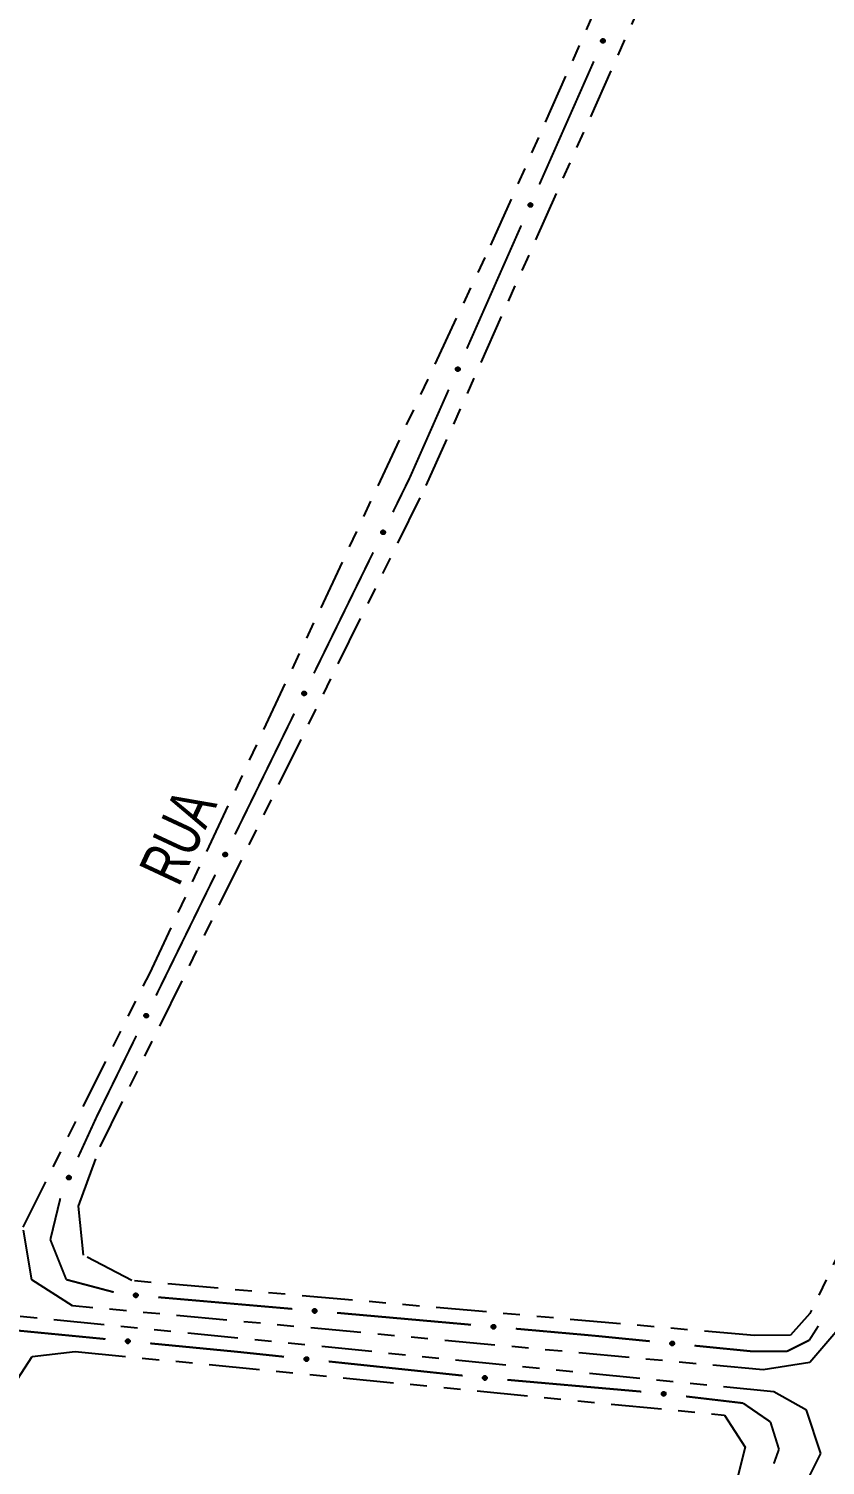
# Model space of a CAD drawing. Extents: x 203665 to 205970, y 4870865 to 4873745.
# Drawn here: x 204436.3 to 204507.3, y 4872193.6 to 4872321.7 of the extents above; entities that cross this region are included whole.
import ezdxf

# ---------------------------------------------------------------- set-up
doc = ezdxf.new("R2010")
doc.units = 0
doc.header["$LTSCALE"] = 1.5
doc.header["$MEASUREMENT"] = 0
doc.linetypes.add('TRACO_25', pattern=[8, 3, -1, 1, -1, 1, -1])
for name, color, linetype in [('SV-EIXO-RUA-N-PAV', 6, 'CONTINUOUS'), ('SV-RUA-NAO-PAV', 7, 'CONTINUOUS'), ('SV-TXT-RUA-N-PAV', 7, 'CONTINUOUS')]:
    doc.layers.add(name, color=color, linetype=linetype)
doc.styles.add('ARIAL', font='ARIAL.SHX')

msp = doc.modelspace()

# ---------------------------------------------------------------- linework, layer by layer
at = {"layer": 'SV-EIXO-RUA-N-PAV'}
for points in [[(204487.619934, 4872320.72733), (204487.638232, 4872320.681973), (204487.644683, 4872320.63925), (204487.639807, 4872320.602067), (204487.626932, 4872320.570334), (204487.610103, 4872320.539353), (204487.586244, 4872320.511861), (204487.553005, 4872320.487213), (204487.507635, 4872320.468538), (204487.463434, 4872320.464806), (204487.426726, 4872320.467636), (204487.392863, 4872320.479156), (204487.36304, 4872320.496009), (204487.335302, 4872320.521736), (204487.310653, 4872320.555665), (204487.292979, 4872320.601741), (204487.286942, 4872320.643669), (204487.292602, 4872320.67951), (204487.3044, 4872320.71348), (204487.32196, 4872320.744903), (204487.345536, 4872320.771755), (204487.379741, 4872320.796511), (204487.425449, 4872320.813353), (204487.467199, 4872320.819852), (204487.503109, 4872320.814697), (204487.536292, 4872320.802329), (204487.567571, 4872320.785827), (204487.596205, 4872320.762995), (204487.619934, 4872320.72733)], [(204481.152577, 4872306.092669), (204481.170875, 4872306.047312), (204481.177326, 4872306.004589), (204481.172451, 4872305.967407), (204481.159575, 4872305.935673), (204481.142746, 4872305.904692), (204481.118888, 4872305.8772), (204481.085648, 4872305.852552), (204481.040278, 4872305.833877), (204480.996078, 4872305.830145), (204480.959369, 4872305.832975), (204480.925506, 4872305.844495), (204480.895684, 4872305.861348), (204480.867946, 4872305.887076), (204480.843297, 4872305.921004), (204480.825623, 4872305.96708), (204480.819585, 4872306.009008), (204480.825246, 4872306.044849), (204480.837043, 4872306.078819), (204480.854603, 4872306.110242), (204480.878179, 4872306.137094), (204480.912385, 4872306.16185), (204480.958093, 4872306.178692), (204480.999842, 4872306.185191), (204481.035753, 4872306.180036), (204481.068935, 4872306.167668), (204481.100214, 4872306.151166), (204481.128848, 4872306.128334), (204481.152577, 4872306.092669)], [(204474.685221, 4872291.458008), (204474.703519, 4872291.412651), (204474.70997, 4872291.369928), (204474.705095, 4872291.332746), (204474.692219, 4872291.301012), (204474.67539, 4872291.270031), (204474.651531, 4872291.242539), (204474.618292, 4872291.217891), (204474.572922, 4872291.199217), (204474.528722, 4872291.195484), (204474.492013, 4872291.198314), (204474.45815, 4872291.209835), (204474.428327, 4872291.226687), (204474.400589, 4872291.252415), (204474.37594, 4872291.286343), (204474.358266, 4872291.332419), (204474.352229, 4872291.374347), (204474.357889, 4872291.410188), (204474.369687, 4872291.444158), (204474.387247, 4872291.475581), (204474.410823, 4872291.502433), (204474.445028, 4872291.52719), (204474.490736, 4872291.544031), (204474.532486, 4872291.55053), (204474.568396, 4872291.545375), (204474.601579, 4872291.533007), (204474.632858, 4872291.516505), (204474.661492, 4872291.493673), (204474.685221, 4872291.458008)], [(204468.028126, 4872276.90692), (204468.044624, 4872276.860878), (204468.049388, 4872276.817934), (204468.043052, 4872276.780972), (204468.028937, 4872276.74977), (204468.010901, 4872276.719476), (204467.985979, 4872276.692944), (204467.951795, 4872276.669625), (204467.905725, 4872276.652751), (204467.861411, 4872276.650762), (204467.824843, 4872276.655035), (204467.79146, 4872276.66788), (204467.762323, 4872276.685894), (204467.73562, 4872276.712693), (204467.712326, 4872276.747566), (204467.69648, 4872276.794302), (204467.692098, 4872276.836435), (204467.699165, 4872276.872025), (204467.712291, 4872276.905504), (204467.731075, 4872276.936212), (204467.75569, 4872276.962115), (204467.790844, 4872276.985505), (204467.837179, 4872277.000534), (204467.879152, 4872277.005384), (204467.914832, 4872276.998819), (204467.947502, 4872276.985154), (204467.978107, 4872276.967434), (204468.00582, 4872276.943491), (204468.028126, 4872276.90692)], [(204460.989562, 4872262.538252), (204461.006059, 4872262.49221), (204461.010823, 4872262.449266), (204461.004488, 4872262.412305), (204460.990373, 4872262.381103), (204460.972337, 4872262.350808), (204460.947414, 4872262.324277), (204460.91323, 4872262.300957), (204460.86716, 4872262.284083), (204460.822847, 4872262.282094), (204460.786278, 4872262.286367), (204460.752895, 4872262.299212), (204460.723759, 4872262.317226), (204460.697056, 4872262.344025), (204460.673762, 4872262.378898), (204460.657916, 4872262.425634), (204460.653534, 4872262.467768), (204460.660601, 4872262.503358), (204460.673727, 4872262.536837), (204460.692511, 4872262.567544), (204460.717125, 4872262.593447), (204460.752279, 4872262.616838), (204460.798615, 4872262.631866), (204460.840588, 4872262.636716), (204460.876268, 4872262.630151), (204460.908937, 4872262.616486), (204460.939542, 4872262.598766), (204460.967255, 4872262.574824), (204460.989562, 4872262.538252)], [(204453.950997, 4872248.169584), (204453.967495, 4872248.123543), (204453.972259, 4872248.080598), (204453.965923, 4872248.043637), (204453.951808, 4872248.012435), (204453.933772, 4872247.98214), (204453.90885, 4872247.955609), (204453.874666, 4872247.932289), (204453.828596, 4872247.915415), (204453.784283, 4872247.913426), (204453.747714, 4872247.917699), (204453.714331, 4872247.930544), (204453.685195, 4872247.948558), (204453.658492, 4872247.975358), (204453.635197, 4872248.010231), (204453.619351, 4872248.056967), (204453.61497, 4872248.0991), (204453.622037, 4872248.13469), (204453.635163, 4872248.168169), (204453.653946, 4872248.198877), (204453.678561, 4872248.22478), (204453.713715, 4872248.24817), (204453.76005, 4872248.263199), (204453.802024, 4872248.268049), (204453.837703, 4872248.261483), (204453.870373, 4872248.247819), (204453.900978, 4872248.230098), (204453.928691, 4872248.206156), (204453.950997, 4872248.169584)], [(204446.912433, 4872233.800917), (204446.928931, 4872233.754875), (204446.933695, 4872233.711931), (204446.927359, 4872233.674969), (204446.913244, 4872233.643767), (204446.895208, 4872233.613473), (204446.870286, 4872233.586941), (204446.836102, 4872233.563621), (204446.790032, 4872233.546748), (204446.745718, 4872233.544759), (204446.70915, 4872233.549031), (204446.675767, 4872233.561877), (204446.64663, 4872233.579891), (204446.619927, 4872233.60669), (204446.596633, 4872233.641563), (204446.580787, 4872233.688299), (204446.576405, 4872233.730432), (204446.583472, 4872233.766022), (204446.596598, 4872233.799501), (204446.615382, 4872233.830209), (204446.639997, 4872233.856112), (204446.675151, 4872233.879502), (204446.721486, 4872233.894531), (204446.763459, 4872233.899381), (204446.799139, 4872233.892816), (204446.831809, 4872233.879151), (204446.862414, 4872233.861431), (204446.890127, 4872233.837488), (204446.912433, 4872233.800917)], [(204440.010362, 4872219.370687), (204440.028039, 4872219.325084), (204440.033907, 4872219.282277), (204440.028524, 4872219.245165), (204440.015217, 4872219.21361), (204439.997966, 4872219.182861), (204439.973735, 4872219.155697), (204439.940162, 4872219.131506), (204439.894542, 4872219.113452), (204439.850295, 4872219.110323), (204439.813628, 4872219.113653), (204439.779925, 4872219.125635), (204439.750335, 4872219.142893), (204439.722951, 4872219.168997), (204439.698767, 4872219.203259), (204439.681724, 4872219.249571), (204439.676259, 4872219.291578), (204439.682408, 4872219.327338), (204439.694668, 4872219.361144), (204439.712656, 4872219.392325), (204439.736596, 4872219.418853), (204439.771136, 4872219.44314), (204439.817069, 4872219.459356), (204439.858904, 4872219.465285), (204439.894741, 4872219.45964), (204439.927751, 4872219.44682), (204439.958802, 4872219.429893), (204439.987122, 4872219.406672), (204440.010362, 4872219.370687)], [(204445.697933, 4872208.915195), (204445.734933, 4872208.94718), (204445.773273, 4872208.967103), (204445.810034, 4872208.974517), (204445.844226, 4872208.972597), (204445.878985, 4872208.966694), (204445.912717, 4872208.95301), (204445.946791, 4872208.92953), (204445.979136, 4872208.892639), (204445.996965, 4872208.852022), (204446.006161, 4872208.816372), (204446.006212, 4872208.780603), (204445.999912, 4872208.746932), (204445.984539, 4872208.712364), (204445.960407, 4872208.678065), (204445.922525, 4872208.646438), (204445.884804, 4872208.627163), (204445.849059, 4872208.620927), (204445.813099, 4872208.621102), (204445.777685, 4872208.627555), (204445.744651, 4872208.641178), (204445.710161, 4872208.665537), (204445.679441, 4872208.70334), (204445.659787, 4872208.740744), (204445.65305, 4872208.776391), (204445.65402, 4872208.81179), (204445.659517, 4872208.846725), (204445.671861, 4872208.881206), (204445.697933, 4872208.915195)], [(204461.637858, 4872207.527573), (204461.67492, 4872207.559487), (204461.713298, 4872207.579337), (204461.750072, 4872207.586679), (204461.784261, 4872207.584695), (204461.819009, 4872207.578725), (204461.852714, 4872207.564976), (204461.886743, 4872207.541431), (204461.919018, 4872207.504478), (204461.936768, 4872207.463827), (204461.945896, 4872207.428159), (204461.945879, 4872207.39239), (204461.939514, 4872207.358731), (204461.924075, 4872207.324192), (204461.899877, 4872207.28994), (204461.861935, 4872207.258386), (204461.824176, 4872207.239184), (204461.78842, 4872207.233015), (204461.75246, 4872207.23326), (204461.717058, 4872207.23978), (204461.68405, 4872207.253466), (204461.649608, 4872207.277892), (204461.61896, 4872207.315754), (204461.599378, 4872207.353195), (204461.592709, 4872207.388855), (204461.593747, 4872207.424253), (204461.599311, 4872207.459177), (204461.611721, 4872207.493634), (204461.637858, 4872207.527573)], [(204477.575021, 4872206.110935), (204477.612082, 4872206.142849), (204477.65046, 4872206.162699), (204477.687235, 4872206.170042), (204477.721423, 4872206.168057), (204477.756171, 4872206.162087), (204477.789876, 4872206.148339), (204477.823905, 4872206.124794), (204477.85618, 4872206.087841), (204477.87393, 4872206.04719), (204477.883058, 4872206.011521), (204477.883041, 4872205.975752), (204477.876676, 4872205.942094), (204477.861237, 4872205.907555), (204477.83704, 4872205.873303), (204477.799097, 4872205.841748), (204477.761338, 4872205.822546), (204477.725582, 4872205.816378), (204477.689622, 4872205.816623), (204477.65422, 4872205.823143), (204477.621213, 4872205.836829), (204477.58677, 4872205.861254), (204477.556122, 4872205.899117), (204477.53654, 4872205.936558), (204477.529871, 4872205.972218), (204477.530909, 4872206.007615), (204477.536473, 4872206.04254), (204477.548883, 4872206.076996), (204477.575021, 4872206.110935)], [(204444.983096, 4872204.821646), (204445.020406, 4872204.85327), (204445.058938, 4872204.872819), (204445.095769, 4872204.879874), (204445.129941, 4872204.877622), (204445.164641, 4872204.871381), (204445.198237, 4872204.857369), (204445.232081, 4872204.833558), (204445.264066, 4872204.796355), (204445.281498, 4872204.755566), (204445.290347, 4872204.719827), (204445.29005, 4872204.684059), (204445.283422, 4872204.650452), (204445.267714, 4872204.616035), (204445.243249, 4872204.581973), (204445.205061, 4872204.550716), (204445.167154, 4872204.531809), (204445.13135, 4872204.525921), (204445.095393, 4872204.526447), (204445.060044, 4872204.533243), (204445.027144, 4872204.547187), (204444.992893, 4872204.571881), (204444.962542, 4872204.609982), (204444.943253, 4872204.647575), (204444.936864, 4872204.683286), (204444.938179, 4872204.718674), (204444.944015, 4872204.753554), (204444.956694, 4872204.787913), (204444.983096, 4872204.821646)], [(204493.50663, 4872204.623383), (204493.544009, 4872204.654923), (204493.582585, 4872204.674387), (204493.619431, 4872204.681361), (204493.653598, 4872204.679033), (204493.688284, 4872204.672714), (204493.72185, 4872204.658629), (204493.755641, 4872204.634743), (204493.787543, 4872204.597469), (204493.804885, 4872204.556641), (204493.813654, 4872204.520883), (204493.813279, 4872204.485116), (204493.806576, 4872204.451523), (204493.790792, 4872204.417141), (204493.766252, 4872204.383133), (204493.727994, 4872204.351961), (204493.690045, 4872204.333139), (204493.654228, 4872204.327329), (204493.618273, 4872204.327935), (204493.582938, 4872204.33481), (204493.55007, 4872204.348827), (204493.515874, 4872204.373596), (204493.485607, 4872204.411764), (204493.466402, 4872204.4494), (204493.460091, 4872204.485125), (204493.461484, 4872204.52051), (204493.467398, 4872204.555377), (204493.480153, 4872204.589707), (204493.50663, 4872204.623383)], [(204460.904384, 4872203.22826), (204460.941969, 4872203.259555), (204460.980672, 4872203.278766), (204461.017563, 4872203.285498), (204461.051714, 4872203.282946), (204461.086358, 4872203.2764), (204461.11983, 4872203.262095), (204461.153464, 4872203.237988), (204461.185122, 4872203.200505), (204461.202195, 4872203.159565), (204461.21073, 4872203.123751), (204461.21012, 4872203.087987), (204461.203197, 4872203.054438), (204461.187188, 4872203.020161), (204461.162425, 4872202.986315), (204461.123964, 4872202.955394), (204461.085893, 4872202.93682), (204461.050039, 4872202.931246), (204461.014088, 4872202.932087), (204460.978799, 4872202.939194), (204460.946023, 4872202.953426), (204460.91199, 4872202.978419), (204460.881975, 4872203.016784), (204460.863016, 4872203.054545), (204460.85694, 4872203.090311), (204460.858565, 4872203.125686), (204460.864708, 4872203.160513), (204460.877687, 4872203.19476), (204460.904384, 4872203.22826)], [(204476.814301, 4872201.551592), (204476.851328, 4872201.583546), (204476.889685, 4872201.603437), (204476.926452, 4872201.61082), (204476.960642, 4872201.608872), (204476.995397, 4872201.602939), (204477.029116, 4872201.589227), (204477.063171, 4872201.565718), (204477.095485, 4872201.5288), (204477.11328, 4872201.488168), (204477.122446, 4872201.45251), (204477.122467, 4872201.416741), (204477.116138, 4872201.383075), (204477.100737, 4872201.34852), (204477.076576, 4872201.314242), (204477.038667, 4872201.282647), (204477.000929, 4872201.263404), (204476.965179, 4872201.257197), (204476.929219, 4872201.257403), (204476.893811, 4872201.263885), (204476.860788, 4872201.277536), (204476.826319, 4872201.301924), (204476.795631, 4872201.339753), (204476.776008, 4872201.377173), (204476.769301, 4872201.412826), (204476.770301, 4872201.448225), (204476.775828, 4872201.483155), (204476.7882, 4872201.517625), (204476.814301, 4872201.551592)], [(204492.754545, 4872200.135542), (204492.792499, 4872200.166389), (204492.831427, 4872200.185139), (204492.868395, 4872200.191433), (204492.902514, 4872200.188476), (204492.937077, 4872200.18152), (204492.970378, 4872200.166818), (204493.003723, 4872200.142314), (204493.034934, 4872200.104458), (204493.051521, 4872200.063318), (204493.05963, 4872200.027405), (204493.058595, 4872199.991651), (204493.051275, 4872199.958187), (204493.03486, 4872199.924101), (204493.009698, 4872199.890552), (204492.970873, 4872199.860089), (204492.932583, 4872199.841969), (204492.896666, 4872199.836821), (204492.860728, 4872199.838088), (204492.825526, 4872199.845613), (204492.79292, 4872199.860233), (204492.759187, 4872199.885628), (204492.729628, 4872199.924347), (204492.711119, 4872199.96233), (204492.705468, 4872199.998165), (204492.707512, 4872200.033519), (204492.714068, 4872200.068271), (204492.727453, 4872200.10236), (204492.754545, 4872200.135542)]]:
    msp.add_lwpolyline(points, close=True, dxfattribs=at)
for points in [[(204487.32196, 4872320.744903), (204487.286942, 4872320.643669)], [(204487.332575, 4872320.754103), (204487.292106, 4872320.628771)], [(204487.345536, 4872320.771755), (204487.292979, 4872320.601741)], [(204487.362589, 4872320.778135), (204487.304527, 4872320.585987)], [(204487.379741, 4872320.796511), (204487.310653, 4872320.555665)], [(204487.402442, 4872320.800802), (204487.32374, 4872320.541692)], [(204487.425449, 4872320.813353), (204487.335302, 4872320.521736)], [(204487.44453, 4872320.815022), (204487.350123, 4872320.513623)], [(204487.467199, 4872320.819852), (204487.36304, 4872320.496009)], [(204487.483048, 4872320.814411), (204487.378713, 4872320.490546)], [(204487.503109, 4872320.814697), (204487.392863, 4872320.479156)], [(204487.518256, 4872320.806311), (204487.408115, 4872320.476061)], [(204487.536292, 4872320.802329), (204487.426726, 4872320.467636)], [(204487.551402, 4872320.790171), (204487.448722, 4872320.47005)], [(204487.567571, 4872320.785827), (204487.463434, 4872320.464806)], [(204487.579847, 4872320.770142), (204487.487791, 4872320.470687)], [(204487.596205, 4872320.762995), (204487.507635, 4872320.468538)], [(204487.606085, 4872320.74512), (204487.530024, 4872320.48186)], [(204487.619934, 4872320.72733), (204487.553005, 4872320.487213)], [(204487.628897, 4872320.702219), (204487.572229, 4872320.506471)], [(204487.638232, 4872320.681973), (204487.586244, 4872320.511861)], [(204487.642014, 4872320.657634), (204487.600849, 4872320.534103)], [(204487.644683, 4872320.63925), (204487.610103, 4872320.539353)], [(204480.854603, 4872306.110242), (204480.819585, 4872306.009008)], [(204480.865218, 4872306.119442), (204480.82475, 4872305.99411)], [(204480.878179, 4872306.137094), (204480.825623, 4872305.96708)], [(204480.895232, 4872306.143474), (204480.837171, 4872305.951326)], [(204480.912385, 4872306.16185), (204480.843297, 4872305.921004)], [(204480.935086, 4872306.166141), (204480.856384, 4872305.907031)], [(204480.958093, 4872306.178692), (204480.867946, 4872305.887076)], [(204480.977174, 4872306.180361), (204480.882767, 4872305.878962)], [(204480.999842, 4872306.185191), (204480.895684, 4872305.861348)], [(204481.015691, 4872306.17975), (204480.911356, 4872305.855885)], [(204481.035753, 4872306.180036), (204480.925506, 4872305.844495)], [(204481.050899, 4872306.17165), (204480.940759, 4872305.8414)], [(204481.068935, 4872306.167668), (204480.959369, 4872305.832975)], [(204481.084046, 4872306.15551), (204480.981365, 4872305.835389)], [(204481.100214, 4872306.151166), (204480.996078, 4872305.830145)], [(204481.11249, 4872306.135481), (204481.020434, 4872305.836026)], [(204481.128848, 4872306.128334), (204481.040278, 4872305.833877)], [(204481.138728, 4872306.110459), (204481.062667, 4872305.847199)], [(204481.152577, 4872306.092669), (204481.085648, 4872305.852552)], [(204481.16154, 4872306.067558), (204481.104872, 4872305.87181)], [(204481.170875, 4872306.047312), (204481.118888, 4872305.8772)], [(204481.174658, 4872306.022973), (204481.133493, 4872305.899442)], [(204481.177326, 4872306.004589), (204481.142746, 4872305.904692)], [(204474.387247, 4872291.475581), (204474.352229, 4872291.374347)], [(204474.397862, 4872291.484781), (204474.357394, 4872291.359449)], [(204474.410823, 4872291.502433), (204474.358266, 4872291.332419)], [(204474.427876, 4872291.508813), (204474.369815, 4872291.316665)], [(204474.445028, 4872291.52719), (204474.37594, 4872291.286343)], [(204474.467729, 4872291.53148), (204474.389027, 4872291.27237)], [(204474.490736, 4872291.544031), (204474.400589, 4872291.252415)], [(204474.509818, 4872291.5457), (204474.41541, 4872291.244301)], [(204474.532486, 4872291.55053), (204474.428327, 4872291.226687)], [(204474.548335, 4872291.545089), (204474.444, 4872291.221224)], [(204474.568396, 4872291.545375), (204474.45815, 4872291.209835)], [(204474.583543, 4872291.536989), (204474.473402, 4872291.206739)], [(204474.601579, 4872291.533007), (204474.492013, 4872291.198314)], [(204474.616689, 4872291.520849), (204474.514009, 4872291.200728)], [(204474.632858, 4872291.516505), (204474.528722, 4872291.195484)], [(204474.645134, 4872291.50082), (204474.553078, 4872291.201365)], [(204474.661492, 4872291.493673), (204474.572922, 4872291.199217)], [(204474.671372, 4872291.475798), (204474.595311, 4872291.212538)], [(204474.685221, 4872291.458008), (204474.618292, 4872291.217891)], [(204474.694184, 4872291.432897), (204474.637516, 4872291.23715)], [(204474.703519, 4872291.412651), (204474.651531, 4872291.242539)], [(204474.707301, 4872291.388312), (204474.666137, 4872291.264781)], [(204474.70997, 4872291.369928), (204474.67539, 4872291.270031)], [(204467.731075, 4872276.936212), (204467.692098, 4872276.836435)], [(204467.75569, 4872276.962115), (204467.69648, 4872276.794302)], [(204467.742044, 4872276.944987), (204467.696672, 4872276.821346)], [(204467.772981, 4872276.967818), (204467.707399, 4872276.778105)], [(204467.790844, 4872276.985505), (204467.712326, 4872276.747566)], [(204467.813696, 4872276.988898), (204467.724853, 4872276.733089)], [(204467.837179, 4872277.000534), (204467.73562, 4872276.712693)], [(204467.856311, 4872277.001451), (204467.75011, 4872276.704002)], [(204467.879152, 4872277.005384), (204467.762323, 4872276.685894)], [(204467.894775, 4872276.999323), (204467.777769, 4872276.679818)], [(204467.914832, 4872276.998819), (204467.79146, 4872276.66788)], [(204467.929636, 4872276.989843), (204467.806578, 4872276.664186)], [(204467.947502, 4872276.985154), (204467.824843, 4872276.655035)], [(204467.962122, 4872276.972411), (204467.846917, 4872276.656581)], [(204467.978107, 4872276.967434), (204467.861411, 4872276.650762)], [(204467.989756, 4872276.951277), (204467.88598, 4872276.655679)], [(204468.00582, 4872276.943491), (204467.905725, 4872276.652751)], [(204468.014988, 4872276.925242), (204467.928621, 4872276.66518)], [(204468.028126, 4872276.90692), (204467.951795, 4872276.669625)], [(204468.036093, 4872276.881475), (204467.971762, 4872276.688111)], [(204468.044624, 4872276.860878), (204467.985979, 4872276.692944)], [(204468.047445, 4872276.836409), (204468.001448, 4872276.714594)], [(204468.049388, 4872276.817934), (204468.010901, 4872276.719476)], [(204460.692511, 4872262.567544), (204460.653534, 4872262.467768)], [(204460.717125, 4872262.593447), (204460.657916, 4872262.425634)], [(204460.70348, 4872262.576319), (204460.658108, 4872262.452678)], [(204460.734416, 4872262.59915), (204460.668835, 4872262.409437)], [(204460.752279, 4872262.616838), (204460.673762, 4872262.378898)], [(204460.775132, 4872262.620231), (204460.686289, 4872262.364421)], [(204460.798615, 4872262.631866), (204460.697056, 4872262.344025)], [(204460.817747, 4872262.632783), (204460.711546, 4872262.335335)], [(204460.840588, 4872262.636716), (204460.723759, 4872262.317226)], [(204460.85621, 4872262.630655), (204460.739204, 4872262.31115)], [(204460.876268, 4872262.630151), (204460.752895, 4872262.299212)], [(204460.891072, 4872262.621176), (204460.768014, 4872262.295518)], [(204460.908937, 4872262.616486), (204460.786278, 4872262.286367)], [(204460.923558, 4872262.603743), (204460.808352, 4872262.287913)], [(204460.939542, 4872262.598766), (204460.822847, 4872262.282094)], [(204460.951191, 4872262.582609), (204460.847416, 4872262.287011)], [(204460.967255, 4872262.574824), (204460.86716, 4872262.284083)], [(204460.976424, 4872262.556574), (204460.890056, 4872262.296513)], [(204460.989562, 4872262.538252), (204460.91323, 4872262.300957)], [(204460.997529, 4872262.512808), (204460.933197, 4872262.319443)], [(204461.006059, 4872262.49221), (204460.947414, 4872262.324277)], [(204461.008881, 4872262.467741), (204460.962884, 4872262.345926)], [(204461.010823, 4872262.449266), (204460.972337, 4872262.350808)], [(204453.653946, 4872248.198877), (204453.61497, 4872248.0991)], [(204453.678561, 4872248.22478), (204453.619351, 4872248.056967)], [(204453.664915, 4872248.207651), (204453.619544, 4872248.08401)], [(204453.695852, 4872248.230483), (204453.63027, 4872248.04077)], [(204453.713715, 4872248.24817), (204453.635197, 4872248.010231)], [(204453.736567, 4872248.251563), (204453.647724, 4872247.995753)], [(204453.76005, 4872248.263199), (204453.658492, 4872247.975358)], [(204453.779183, 4872248.264115), (204453.672982, 4872247.966667)], [(204453.802024, 4872248.268049), (204453.685195, 4872247.948558)], [(204453.817646, 4872248.261988), (204453.70064, 4872247.942482)], [(204453.837703, 4872248.261483), (204453.714331, 4872247.930544)], [(204453.852508, 4872248.252508), (204453.729449, 4872247.92685)], [(204453.870373, 4872248.247819), (204453.747714, 4872247.917699)], [(204453.884993, 4872248.235075), (204453.769788, 4872247.919246)], [(204453.900978, 4872248.230098), (204453.784283, 4872247.913426)], [(204453.912627, 4872248.213942), (204453.808852, 4872247.918344)], [(204453.928691, 4872248.206156), (204453.828596, 4872247.915415)], [(204453.937859, 4872248.187906), (204453.851492, 4872247.927845)], [(204453.950997, 4872248.169584), (204453.874666, 4872247.932289)], [(204453.958965, 4872248.14414), (204453.894633, 4872247.950776)], [(204453.967495, 4872248.123543), (204453.90885, 4872247.955609)], [(204453.970316, 4872248.099074), (204453.92432, 4872247.977259)], [(204453.972259, 4872248.080598), (204453.933772, 4872247.98214)], [(204446.615382, 4872233.830209), (204446.576405, 4872233.730432)], [(204446.639997, 4872233.856112), (204446.580787, 4872233.688299)], [(204446.626351, 4872233.838983), (204446.580979, 4872233.715343)], [(204446.657288, 4872233.861815), (204446.591706, 4872233.672102)], [(204446.675151, 4872233.879502), (204446.596633, 4872233.641563)], [(204446.698003, 4872233.882895), (204446.60916, 4872233.627085)], [(204446.721486, 4872233.894531), (204446.619927, 4872233.60669)], [(204446.740618, 4872233.895448), (204446.634417, 4872233.597999)], [(204446.763459, 4872233.899381), (204446.64663, 4872233.579891)], [(204446.779082, 4872233.89332), (204446.662076, 4872233.573814)], [(204446.799139, 4872233.892816), (204446.675767, 4872233.561877)], [(204446.813943, 4872233.88384), (204446.690885, 4872233.558183)], [(204446.831809, 4872233.879151), (204446.70915, 4872233.549031)], [(204446.846429, 4872233.866407), (204446.731224, 4872233.550578)], [(204446.862414, 4872233.861431), (204446.745718, 4872233.544759)], [(204446.874062, 4872233.845274), (204446.770287, 4872233.549676)], [(204446.890127, 4872233.837488), (204446.790032, 4872233.546748)], [(204446.899295, 4872233.819239), (204446.812928, 4872233.559177)], [(204446.912433, 4872233.800917), (204446.836102, 4872233.563621)], [(204446.9204, 4872233.775472), (204446.856069, 4872233.582108)], [(204446.928931, 4872233.754875), (204446.870286, 4872233.586941)], [(204446.931752, 4872233.730406), (204446.885755, 4872233.608591)], [(204446.933695, 4872233.711931), (204446.895208, 4872233.613473)], [(204439.712656, 4872219.392325), (204439.676259, 4872219.291578)], [(204439.723395, 4872219.401379), (204439.68122, 4872219.276611)], [(204439.736596, 4872219.418853), (204439.681724, 4872219.249571)], [(204439.753734, 4872219.424999), (204439.693056, 4872219.233661)], [(204439.771136, 4872219.44314), (204439.698767, 4872219.203259)], [(204439.793893, 4872219.44712), (204439.711663, 4872219.189109)], [(204439.817069, 4872219.459356), (204439.722951, 4872219.168997)], [(204439.836172, 4872219.460765), (204439.73766, 4872219.160682)], [(204439.858904, 4872219.465285), (204439.750335, 4872219.142893)], [(204439.874677, 4872219.459628), (204439.765932, 4872219.137217)], [(204439.894741, 4872219.45964), (204439.779925, 4872219.125635)], [(204439.909771, 4872219.451048), (204439.795134, 4872219.122332)], [(204439.927751, 4872219.44682), (204439.813628, 4872219.113653)], [(204439.942694, 4872219.434457), (204439.835655, 4872219.115768)], [(204439.958802, 4872219.429893), (204439.850295, 4872219.110323)], [(204439.970863, 4872219.414042), (204439.874729, 4872219.115871)], [(204439.987122, 4872219.406672), (204439.894542, 4872219.113452)], [(204439.996757, 4872219.388664), (204439.91711, 4872219.126466)], [(204440.010362, 4872219.370687), (204439.940162, 4872219.131506)], [(204440.018981, 4872219.345456), (204439.959647, 4872219.1505)], [(204440.028039, 4872219.325084), (204439.973735, 4872219.155697)], [(204440.031489, 4872219.300696), (204439.988642, 4872219.177738)], [(204440.033907, 4872219.282277), (204439.997966, 4872219.182861)], [(204445.65305, 4872208.776391), (204446.006212, 4872208.780603)], [(204445.65402, 4872208.81179), (204446.006161, 4872208.816372)], [(204445.656086, 4872208.793436), (204446.004209, 4872208.796036)], [(204445.659517, 4872208.846725), (204445.996965, 4872208.852022)], [(204445.659787, 4872208.740744), (204445.999912, 4872208.746932)], [(204445.659809, 4872208.757501), (204446.000012, 4872208.763529)], [(204445.660637, 4872208.830021), (204445.996761, 4872208.836404)], [(204445.670389, 4872208.863415), (204445.983522, 4872208.873167)], [(204445.671689, 4872208.720856), (204445.987423, 4872208.729012)], [(204445.671861, 4872208.881206), (204445.979136, 4872208.892639)], [(204445.679441, 4872208.70334), (204445.984539, 4872208.712364)], [(204445.685579, 4872208.896336), (204445.959289, 4872208.909516)], [(204445.697933, 4872208.915195), (204445.946791, 4872208.92953)], [(204445.698759, 4872208.68563), (204445.969396, 4872208.694968)], [(204445.710161, 4872208.665537), (204445.960407, 4872208.678065)], [(204445.718795, 4872208.931798), (204445.922349, 4872208.941491)], [(204445.733098, 4872208.655251), (204445.933697, 4872208.662461)], [(204445.734933, 4872208.94718), (204445.912717, 4872208.95301)], [(204445.744651, 4872208.641178), (204445.922525, 4872208.646438)], [(204445.75674, 4872208.958632), (204445.886946, 4872208.959636)], [(204445.765546, 4872208.634623), (204445.89723, 4872208.636869)], [(204445.773273, 4872208.967103), (204445.878985, 4872208.966694)], [(204445.777685, 4872208.627555), (204445.884804, 4872208.627163)], [(204461.592709, 4872207.388855), (204461.945879, 4872207.39239)], [(204461.593747, 4872207.424253), (204461.945896, 4872207.428159)], [(204461.595778, 4872207.405894), (204461.943905, 4872207.407827)], [(204461.599311, 4872207.459177), (204461.936768, 4872207.463827)], [(204461.599378, 4872207.353195), (204461.939514, 4872207.358731)], [(204461.599432, 4872207.369952), (204461.939646, 4872207.375328)], [(204461.600399, 4872207.442471), (204461.936535, 4872207.448209)], [(204461.610215, 4872207.475846), (204461.923366, 4872207.484997)], [(204461.611242, 4872207.333285), (204461.926991, 4872207.340835)], [(204461.611721, 4872207.493634), (204461.919018, 4872207.504478)], [(204461.61896, 4872207.315754), (204461.924075, 4872207.324192)], [(204461.625468, 4872207.508737), (204461.899203, 4872207.521393)], [(204461.637858, 4872207.527573), (204461.886743, 4872207.541431)], [(204461.638244, 4872207.298007), (204461.908899, 4872207.306826)], [(204461.649608, 4872207.277892), (204461.899877, 4872207.28994)], [(204461.658752, 4872207.544136), (204461.862325, 4872207.553439)], [(204461.672525, 4872207.267561), (204461.873138, 4872207.274388)], [(204461.67492, 4872207.559487), (204461.852714, 4872207.564976)], [(204461.68405, 4872207.253466), (204461.861935, 4872207.258386)], [(204461.696748, 4872207.570897), (204461.826956, 4872207.571652)], [(204461.704934, 4872207.246872), (204461.836621, 4872207.248865)], [(204461.713298, 4872207.579337), (204461.819009, 4872207.578725)], [(204461.717058, 4872207.23978), (204461.824176, 4872207.239184)], [(204477.529871, 4872205.972218), (204477.883041, 4872205.975752)], [(204477.530909, 4872206.007615), (204477.883058, 4872206.011521)], [(204477.53294, 4872205.989257), (204477.881067, 4872205.99119)], [(204477.536473, 4872206.04254), (204477.87393, 4872206.04719)], [(204477.53654, 4872205.936558), (204477.876676, 4872205.942094)], [(204477.536594, 4872205.953314), (204477.876808, 4872205.958691)], [(204477.537561, 4872206.025833), (204477.873697, 4872206.031572)], [(204477.547377, 4872206.059208), (204477.860528, 4872206.06836)], [(204477.548404, 4872205.916647), (204477.864153, 4872205.924198)], [(204477.548883, 4872206.076996), (204477.85618, 4872206.087841)], [(204477.556122, 4872205.899117), (204477.861237, 4872205.907555)], [(204477.56263, 4872206.0921), (204477.836365, 4872206.104755)], [(204477.575021, 4872206.110935), (204477.823905, 4872206.124794)], [(204477.575406, 4872205.881369), (204477.846061, 4872205.890189)], [(204477.58677, 4872205.861254), (204477.83704, 4872205.873303)], [(204477.595914, 4872206.127499), (204477.799487, 4872206.136802)], [(204477.609687, 4872205.850924), (204477.8103, 4872205.85775)], [(204477.612082, 4872206.142849), (204477.789876, 4872206.148339)], [(204477.621213, 4872205.836829), (204477.799097, 4872205.841748)], [(204477.633911, 4872206.154259), (204477.764118, 4872206.155014)], [(204477.642096, 4872205.830235), (204477.773784, 4872205.832228)], [(204477.65046, 4872206.162699), (204477.756171, 4872206.162087)], [(204477.65422, 4872205.823143), (204477.761338, 4872205.822546)], [(204444.936864, 4872204.683286), (204445.29005, 4872204.684059)], [(204444.938179, 4872204.718674), (204445.290347, 4872204.719827)], [(204444.940065, 4872204.700301), (204445.288197, 4872204.699512)], [(204444.943253, 4872204.647575), (204445.283422, 4872204.650452)], [(204444.943439, 4872204.664331), (204445.283684, 4872204.667047)], [(204444.944015, 4872204.753554), (204445.281498, 4872204.755566)], [(204444.944972, 4872204.73684), (204445.281143, 4872204.739951)], [(204444.954961, 4872204.627572), (204445.27076, 4872204.632655)], [(204444.955049, 4872204.770137), (204445.268262, 4872204.77684)], [(204444.956694, 4872204.787913), (204445.264066, 4872204.796355)], [(204444.962542, 4872204.609982), (204445.267714, 4872204.616035)], [(204444.970559, 4872204.802909), (204445.244385, 4872204.813424)], [(204444.981687, 4872204.592084), (204445.252402, 4872204.598788)], [(204444.983096, 4872204.821646), (204445.232081, 4872204.833558)], [(204444.992893, 4872204.571881), (204445.243249, 4872204.581973)], [(204445.004119, 4872204.838046), (204445.207758, 4872204.845757)], [(204445.015729, 4872204.561372), (204445.216389, 4872204.56663)], [(204445.020406, 4872204.85327), (204445.198237, 4872204.857369)], [(204445.027144, 4872204.547187), (204445.205061, 4872204.550716)], [(204445.042323, 4872204.864509), (204445.172533, 4872204.864246)], [(204445.047975, 4872204.54043), (204445.179674, 4872204.541394)], [(204445.058938, 4872204.872819), (204445.164641, 4872204.871381)], [(204445.060044, 4872204.533243), (204445.167154, 4872204.531809)], [(204493.460091, 4872204.485125), (204493.813279, 4872204.485116)], [(204493.461484, 4872204.52051), (204493.813654, 4872204.520883)], [(204493.46333, 4872204.502132), (204493.811459, 4872204.500573)], [(204493.466402, 4872204.4494), (204493.806576, 4872204.451523)], [(204493.466624, 4872204.466155), (204493.806875, 4872204.468118)], [(204493.467398, 4872204.555377), (204493.804885, 4872204.556641)], [(204493.468318, 4872204.538661), (204493.804495, 4872204.541027)], [(204493.478065, 4872204.429371), (204493.793874, 4872204.433754)], [(204493.478469, 4872204.571935), (204493.791696, 4872204.577945)], [(204493.480153, 4872204.589707), (204493.787543, 4872204.597469)], [(204493.485607, 4872204.411764), (204493.790792, 4872204.417141)], [(204493.494051, 4872204.604673), (204493.767899, 4872204.614581)], [(204493.504712, 4872204.393824), (204493.775442, 4872204.399928)], [(204493.50663, 4872204.623383), (204493.755641, 4872204.634743)], [(204493.515874, 4872204.373596), (204493.766252, 4872204.383133)], [(204493.527689, 4872204.639736), (204493.731344, 4872204.646995)], [(204493.538686, 4872204.363037), (204493.739357, 4872204.36785)], [(204493.544009, 4872204.654923), (204493.72185, 4872204.658629)], [(204493.55007, 4872204.348827), (204493.727994, 4872204.351961)], [(204493.565951, 4872204.666113), (204493.69616, 4872204.665562)], [(204493.570885, 4872204.342023), (204493.702587, 4872204.342695)], [(204493.582585, 4872204.674387), (204493.688284, 4872204.672714)], [(204493.582938, 4872204.33481), (204493.690045, 4872204.333139)], [(204460.85694, 4872203.090311), (204461.21012, 4872203.087987)], [(204460.858565, 4872203.125686), (204461.21073, 4872203.123751)], [(204460.860291, 4872203.107297), (204461.208402, 4872203.103455)], [(204460.863016, 4872203.054545), (204461.203197, 4872203.054438)], [(204460.863349, 4872203.071299), (204461.203605, 4872203.071031)], [(204460.864708, 4872203.160513), (204461.202195, 4872203.159565)], [(204460.865518, 4872203.143791), (204461.201703, 4872203.143954)], [(204460.875886, 4872203.176999), (204461.189146, 4872203.180955)], [(204460.877687, 4872203.19476), (204461.185122, 4872203.200505)], [(204460.891683, 4872203.209633), (204461.16559, 4872203.217746)], [(204460.904384, 4872203.22826), (204461.153464, 4872203.237988)], [(204460.92555, 4872203.244475), (204461.129248, 4872203.2504)], [(204460.941969, 4872203.259555), (204461.11983, 4872203.262095)], [(204460.963984, 4872203.270601), (204461.094187, 4872203.269197)], [(204460.980672, 4872203.278766), (204461.086358, 4872203.2764)], [(204460.874548, 4872203.03444), (204461.190379, 4872203.036753)], [(204460.881975, 4872203.016784), (204461.187188, 4872203.020161)], [(204460.900962, 4872202.99872), (204461.171725, 4872203.003049)], [(204460.91199, 4872202.978419), (204461.162425, 4872202.986315)], [(204460.934733, 4872202.96771), (204461.135431, 4872202.971207)], [(204460.946023, 4872202.953426), (204461.123964, 4872202.955394)], [(204460.966794, 4872202.946486), (204461.098497, 4872202.946295)], [(204460.978799, 4872202.939194), (204461.085893, 4872202.93682)], [(204476.769301, 4872201.412826), (204477.122467, 4872201.416741)], [(204476.770301, 4872201.448225), (204477.122446, 4872201.45251)], [(204476.772351, 4872201.429868), (204477.120476, 4872201.432176)], [(204476.775828, 4872201.483155), (204477.11328, 4872201.488168)], [(204476.776008, 4872201.377173), (204477.116138, 4872201.383075)], [(204476.776045, 4872201.39393), (204477.116252, 4872201.399672)], [(204476.776933, 4872201.46645), (204477.113063, 4872201.47255)], [(204476.786714, 4872201.499836), (204477.099855, 4872201.509324)], [(204476.787894, 4872201.357276), (204477.103634, 4872201.365166)], [(204476.7882, 4872201.517625), (204477.095485, 4872201.5288)], [(204476.795631, 4872201.339753), (204477.100737, 4872201.34852)], [(204476.801931, 4872201.532744), (204477.075653, 4872201.545693)], [(204476.814301, 4872201.551592), (204477.063171, 4872201.565718)], [(204476.814934, 4872201.322027), (204477.085579, 4872201.331137)], [(204476.826319, 4872201.301924), (204477.076576, 4872201.314242)], [(204476.835177, 4872201.568178), (204477.03874, 4872201.5777)], [(204476.849248, 4872201.291618), (204477.049853, 4872201.29866)], [(204476.851328, 4872201.583546), (204477.029116, 4872201.589227)], [(204476.860788, 4872201.277536), (204477.038667, 4872201.282647)], [(204476.873145, 4872201.594979), (204477.003352, 4872201.595875)], [(204476.881678, 4872201.270964), (204477.013364, 4872201.273099)], [(204476.889685, 4872201.603437), (204476.995397, 4872201.602939)], [(204476.893811, 4872201.263885), (204477.000929, 4872201.263404)], [(204492.705468, 4872199.998165), (204493.058595, 4872199.991651)], [(204492.707512, 4872200.033519), (204493.05963, 4872200.027405)], [(204492.70902, 4872200.01511), (204493.057061, 4872200.007138)], [(204492.711119, 4872199.96233), (204493.051275, 4872199.958187)], [(204492.71165, 4872199.979078), (204493.051879, 4872199.974773)], [(204492.714068, 4872200.068271), (204493.051521, 4872200.063318)], [(204492.71468, 4872200.05154), (204493.050843, 4872200.047714)], [(204492.722412, 4872199.94209), (204493.038248, 4872199.940655)], [(204492.725441, 4872200.084623), (204493.038726, 4872200.084862)], [(204492.727453, 4872200.10236), (204493.034934, 4872200.104458)], [(204492.729628, 4872199.924347), (204493.03486, 4872199.924101)], [(204492.741624, 4872200.117067), (204493.015609, 4872200.12193)], [(204492.7484, 4872199.906058), (204493.019196, 4872199.907174)], [(204492.754545, 4872200.135542), (204493.003723, 4872200.142314)], [(204492.759187, 4872199.885628), (204493.009698, 4872199.890552)], [(204492.775902, 4872200.151504), (204492.979656, 4872200.155012)], [(204492.781801, 4872199.87465), (204492.982526, 4872199.875766)], [(204492.792499, 4872200.166389), (204492.970378, 4872200.166818)], [(204492.79292, 4872199.860233), (204492.970873, 4872199.860089)], [(204492.813608, 4872199.853047), (204492.945299, 4872199.851293)], [(204492.814644, 4872200.177173), (204492.94482, 4872200.174224)], [(204492.825526, 4872199.845613), (204492.932583, 4872199.841969)], [(204492.831427, 4872200.185139), (204492.937077, 4872200.18152)]]:
    msp.add_lwpolyline(points, dxfattribs=at)
at = {"layer": 'SV-EIXO-RUA-N-PAV', "const_width": 0.18}
for points in [[(204486.65275, 4872318.811073), (204481.802233, 4872307.835077)], [(204480.185394, 4872304.176412), (204475.334876, 4872293.200416)], [(204473.718037, 4872289.541751), (204470.484359, 4872282.224421)], [(204470.244722, 4872281.682159), (204468.745883, 4872278.622398)], [(204470.484359, 4872282.224421), (204470.244722, 4872281.682159)], [(204466.986242, 4872275.030231), (204461.707319, 4872264.25373)], [(204459.947678, 4872260.661563), (204454.668754, 4872249.885062)], [(204452.909113, 4872246.292895), (204447.63019, 4872235.516395)], [(204445.870549, 4872231.924228), (204442.351267, 4872224.739894)], [(204442.351267, 4872224.739894), (204442.334014, 4872224.704675)], [(204442.334014, 4872224.704675), (204440.683736, 4872221.104067)], [(204439.098696, 4872217.439563), (204438.394774, 4872214.523317)], [(204438.394774, 4872214.523317), (204438.207904, 4872213.74914)], [(204438.207904, 4872213.74914), (204439.397687, 4872210.774682)], [(204439.397687, 4872210.774682), (204439.630701, 4872210.192149)], [(204439.630701, 4872210.192149), (204443.857708, 4872209.073234)], [(204447.824018, 4872208.619822), (204459.778905, 4872207.580266)], [(204463.763373, 4872207.228123), (204475.716245, 4872206.165645)], [(204434.888113, 4872205.687986), (204443.124805, 4872204.890886)], [(204479.700536, 4872205.811486), (204485.676971, 4872205.280247)], [(204505.861885, 4872204.785521), (204506.670794, 4872206.056663)], [(204447.106205, 4872204.505589), (204454.073655, 4872203.83132)], [(204485.676971, 4872205.280247), (204486.440711, 4872205.21236)], [(204486.440711, 4872205.21236), (204491.648497, 4872204.696737)], [(204495.629034, 4872204.302625), (204500.604705, 4872203.809984)], [(204503.86997, 4872203.789564), (204505.420661, 4872204.564909)], [(204505.420661, 4872204.564909), (204505.861885, 4872204.785521)], [(204454.073655, 4872203.83132), (204454.95438, 4872203.746089)], [(204454.95438, 4872203.746089), (204459.046772, 4872203.313794)], [(204500.604705, 4872203.809984), (204500.810957, 4872203.789564)], [(204500.810957, 4872203.789564), (204503.603696, 4872203.790278)], [(204503.603696, 4872203.790278), (204503.86997, 4872203.789564)], [(204463.02464, 4872202.893597), (204474.958244, 4872201.633004)], [(204478.940137, 4872201.254429), (204490.894145, 4872200.204808)], [(204494.870681, 4872199.775745), (204499.836434, 4872199.191538)], [(204499.836434, 4872199.191538), (204499.960694, 4872199.17692)], [(204499.960694, 4872199.17692), (204502.329718, 4872197.548216)], [(204502.329718, 4872197.548216), (204502.397584, 4872197.501558)], [(204502.397584, 4872197.501558), (204502.969569, 4872195.671207)], [(204502.969569, 4872195.671207), (204503.159112, 4872195.064668)], [(204503.159112, 4872195.064668), (204502.700169, 4872193.779628)]]:
    msp.add_lwpolyline(points, dxfattribs=at)
at = {"layer": 'SV-RUA-NAO-PAV', "linetype": 'TRACO_25'}
msp.add_polyline3d([(204440.714437, 4872216.727119, 7.90329), (204442.654052, 4872222.036536, 7.893286), (204471.72067, 4872280.989714, 7.803244), (204500.816557, 4872346.272305, 8.03335), (204504.306267, 4872352.351578, 8.023346), (204508.306458, 4872354.801162, 8.023346), (204513.467129, 4872354.310962, 7.913295), (204557.185009, 4872347.469638, 7.913295), (204567.284508, 4872345.889187, 7.453083), (204569.535083, 4872343.239325, 7.593147), (204569.005561, 4872338.569781, 7.453083), (204536.059644, 4872269.597713, 7.273), (204505.9033, 4872207.164909, 7.443078), (204504.193321, 4872205.235169, 7.443078), (204500.992945, 4872205.195324, 7.443078), (204445.485773, 4872210.097505, 7.853267), (204441.164995, 4872212.377499, 7.843263)], close=True, dxfattribs=at)
for points in [[(204573.96618, 4872338.319569, 7.423069), (204534.141098, 4872255.099143, 7.283004), (204508.773764, 4872206.11487, 7.323023), (204505.903808, 4872202.785314, 7.323023), (204501.743389, 4872202.135571, 7.323023), (204440.185403, 4872207.857963, 7.773231), (204436.554703, 4872210.167922, 7.863272), (204435.784065, 4872214.877523, 7.933304), (204447.062783, 4872237.4949, 7.833258), (204477.478869, 4872302.417462, 8.093378), (204496.686135, 4872345.672556, 8.133396)], [(204483.443056, 4872148.486323, 7.28636), (204488.913431, 4872159.256604, 7.28636), (204506.903374, 4872194.675882, 7.28636), (204505.614265, 4872198.555718, 7.363041), (204502.693729, 4872200.175707, 7.363041), (204432.134516, 4872207.248401, 7.933304), (204405.416438, 4872209.512756, 7.933304), (204390.69918, 4872210.760042, 7.913295), (204372.353642, 4872212.61312, 8.177602), (204370.033321, 4872213.693407, 8.167664)], [(204410.969575, 4872148.487254, 7.516563), (204418.404422, 4872164.813856, 7.516563), (204434.370639, 4872199.874979, 7.516563), (204436.581692, 4872203.324446, 7.436492), (204440.432504, 4872203.784379, 7.586625), (204498.29238, 4872198.105338, 7.216298), (204500.152207, 4872195.255783, 7.216298), (204498.911074, 4872190.37654, 7.216298), (204483.616676, 4872159.674074, 6.655804), (204478.043546, 4872148.486393, 6.655804)]]:
    msp.add_polyline3d(points, dxfattribs=at)

# ---------------------------------------------------------------- texts
at = {"layer": 'SV-TXT-RUA-N-PAV', "style": 'ARIAL', "width": 0.7}
msp.add_text('RUA', height=4, rotation=65, dxfattribs=at).set_placement((204449.642819, 4872245.127961))

doc.saveas('drawing.dxf')
